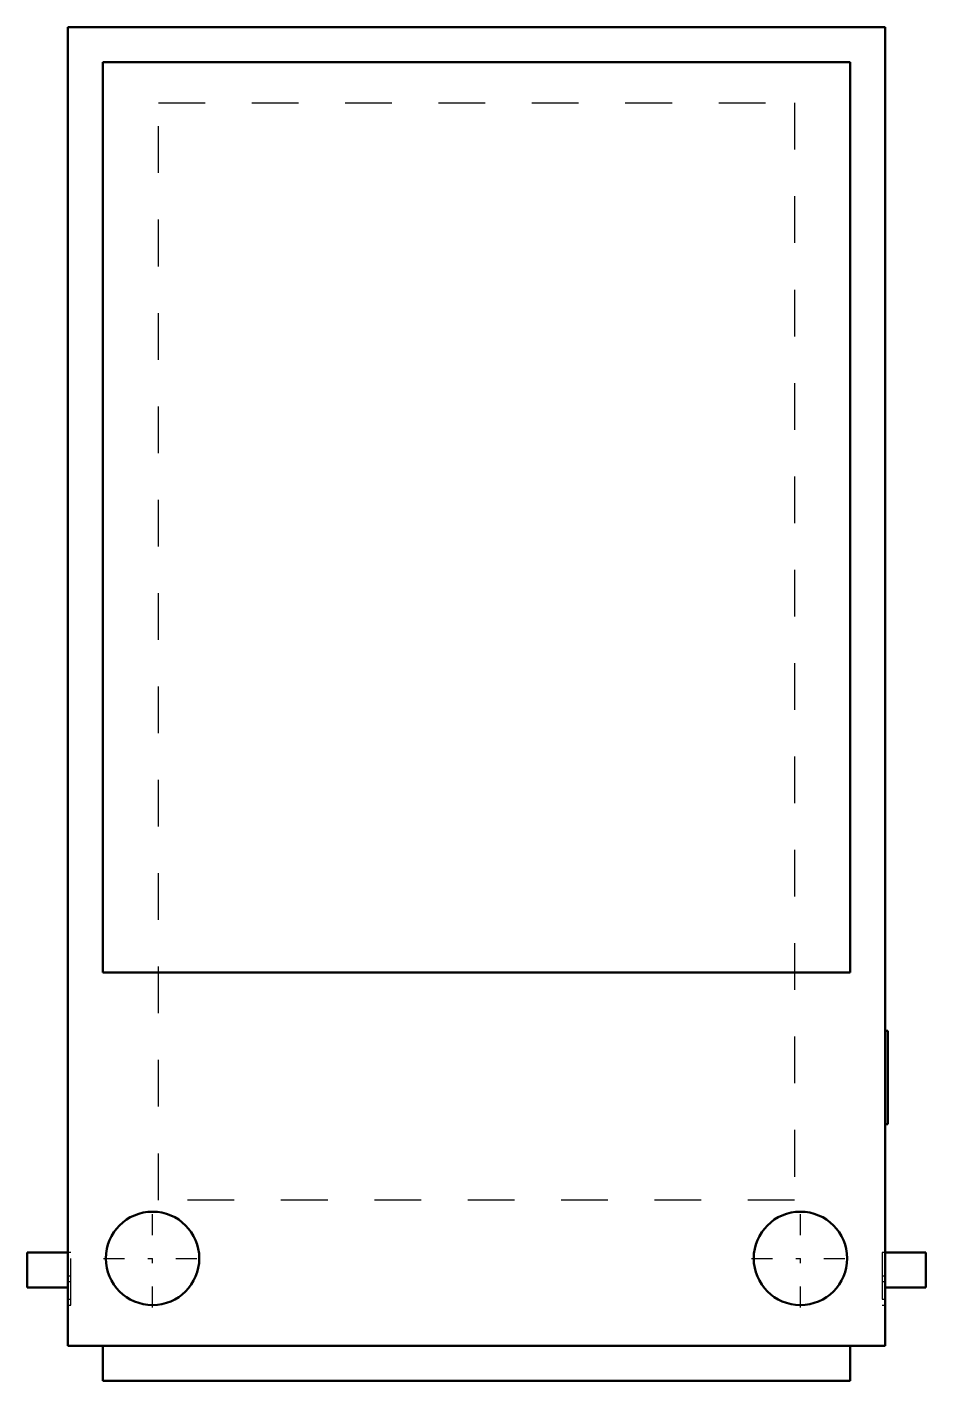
# Model space of a CAD drawing. Header units: inches. Extents: x -9.6 to 9.6, y -14.5 to 14.5.
import ezdxf

# ---------------------------------------------------------------- set-up
doc = ezdxf.new("R2010")
doc.units = ezdxf.units.IN
doc.header["$MEASUREMENT"] = 0
doc.linetypes.add('Center', pattern=[1.5, 0.45, -0.5, 0.05, -0.5])
doc.linetypes.add('Dashed', pattern=[2, 1, -1])
for name, color, linetype, lineweight in [('AM_0', 7, 'Continuous', 50), ('AM_7', 7, 'Center', 25), ('AM_9', 6, 'Dashed', 25)]:
    doc.layers.add(name, color=color, linetype=linetype, lineweight=lineweight)

msp = doc.modelspace()

# ---------------------------------------------------------------- linework, layer by layer
at = {"layer": 'AM_0'}
for p, q in [((8.75, 14.5), (-8.75, 14.5)), ((-8.75, 14.5), (-8.75, -13.75)), ((8.75, -13.75), (8.75, 14.5)), ((-8, -5.75), (-8, 13.75)), ((-8, 13.75), (8, 13.75)), ((8, 13.75), (8, -5.75)), ((8, -5.75), (-8, -5.75)), ((8.8125, -7), (8.75, -7)), ((8.8125, -7), (8.8125, -9)), ((8.75, -9), (8.8125, -9)), ((-9.625, -12.5), (-9.625, -11.75)), ((-8.75, -11.75), (-9.625, -11.75)), ((9.625, -11.75), (8.75, -11.75)), ((9.625, -11.75), (9.625, -12.5)), ((-9.625, -12.5), (-8.75, -12.5)), ((8.75, -12.5), (9.625, -12.5)), ((-8.75, -13.75), (8.75, -13.75)), ((-8, -14.5), (-8, -13.75)), ((8, -13.75), (8, -14.5)), ((8, -14.5), (-8, -14.5))]:
    msp.add_line(p, q, dxfattribs=at)
for centre in [(-6.9375, -11.875), (6.9375, -11.875)]:
    msp.add_circle(centre, 1, dxfattribs=at)
at = {"layer": 'AM_7'}
for p, q in [((-6.9375, -12.925), (-6.9375, -10.825)), ((6.9375, -12.925), (6.9375, -10.825)), ((-7.9875, -11.875), (-5.8875, -11.875)), ((5.8875, -11.875), (7.9875, -11.875))]:
    msp.add_line(p, q, dxfattribs=at)
at = {"layer": 'AM_9'}
for p, q in [((-6.8125, -10.625), (-6.8125, 12.875)), ((-6.8125, 12.875), (6.8125, 12.875)), ((6.8125, 12.875), (6.8125, -10.625)), ((6.8125, -10.625), (-6.8125, -10.625)), ((-8.6875, -11.75), (-8.75, -11.75)), ((-8.6875, -12.875), (-8.6875, -11.75)), ((8.75, -11.75), (8.6875, -11.75)), ((8.6875, -11.75), (8.6875, -12.875)), ((-8.75, -12.25), (-8.6875, -12.25)), ((-8.6875, -12.375), (-8.75, -12.375)), ((8.6875, -12.25), (8.75, -12.25)), ((8.75, -12.375), (8.6875, -12.375)), ((-8.75, -12.75), (-8.6875, -12.75)), ((8.6875, -12.75), (8.75, -12.75)), ((-8.75, -12.875), (-8.6875, -12.875)), ((8.6875, -12.875), (8.75, -12.875))]:
    msp.add_line(p, q, dxfattribs=at)

doc.saveas('drawing.dxf')
